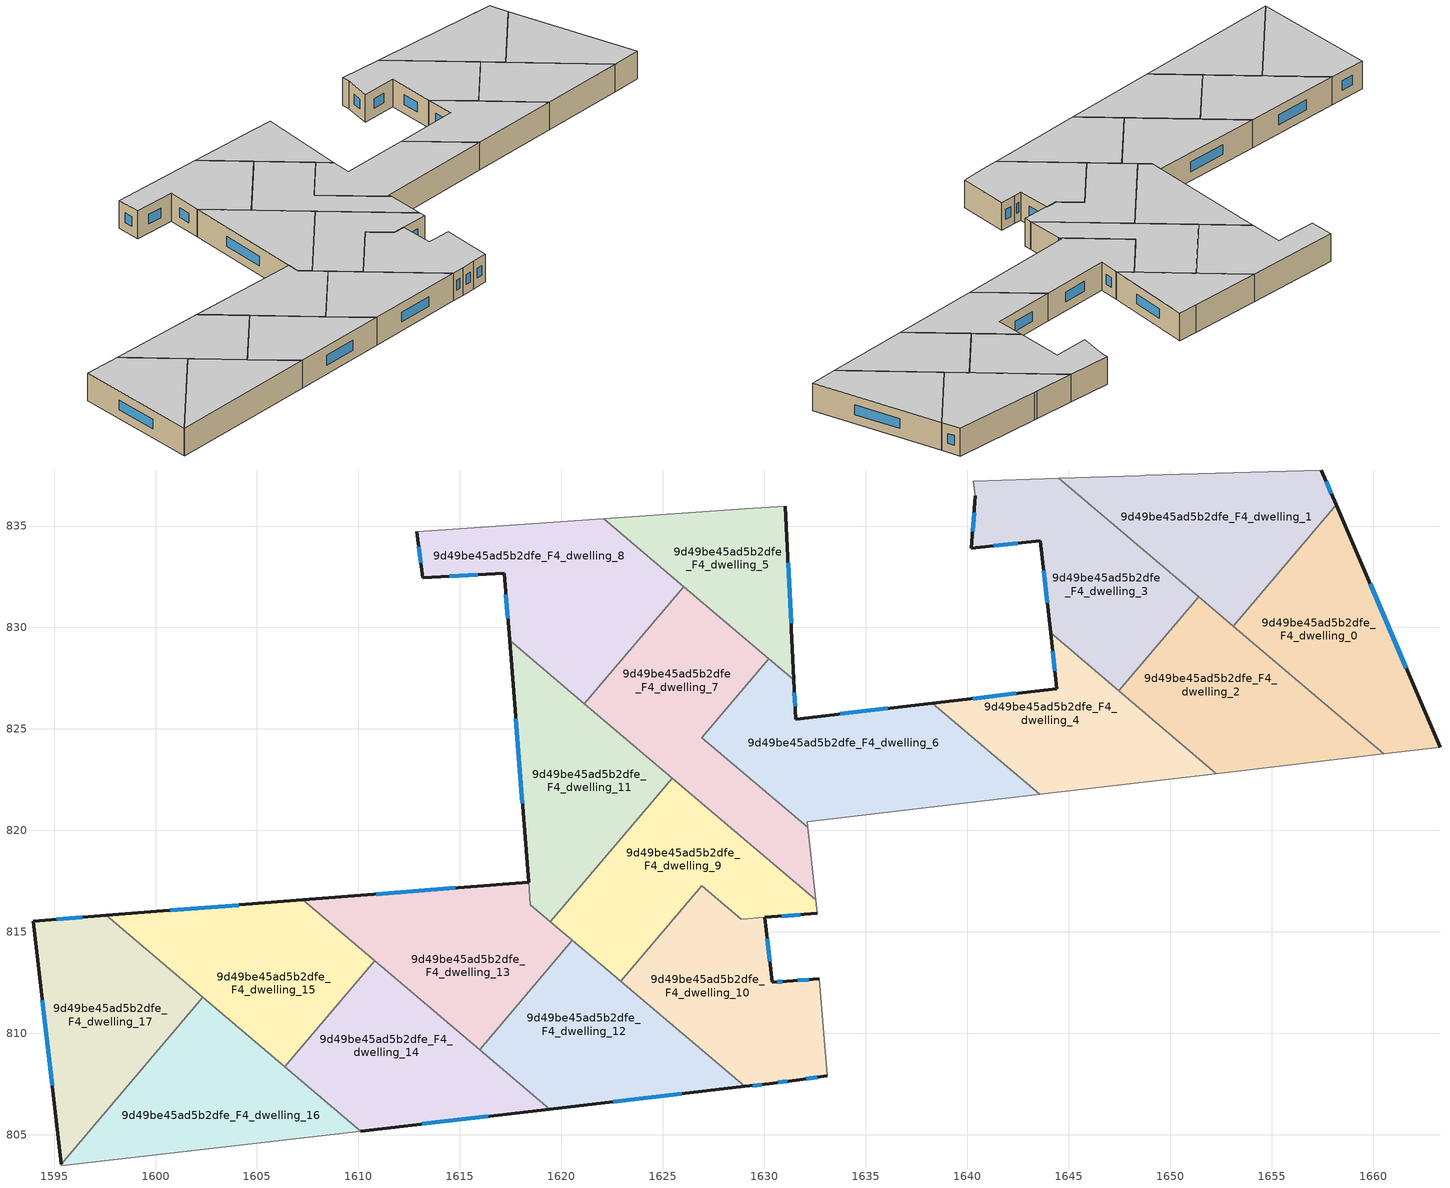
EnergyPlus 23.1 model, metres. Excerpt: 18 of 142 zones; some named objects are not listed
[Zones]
9d49be45ad5b2dfe_F4_dwelling_0
 floor to 9d49be45ad5b2dfe_F3_dwelling_0 (EU_floor_Construction): 1658.18,836.04 1663.29,824.1 1660.53,823.78 1653.11,830.06 z12
 wall outside (EU_wall_Construction): 1663.29,824.1 1658.18,836.04 z12:15
 wall to 9d49be45ad5b2dfe_F4_dwelling_1 (EU_wall_Construction): 1658.18,836.04 1653.11,830.06 z12:15
 wall adiabatic (EU_wall_Construction): 1660.53,823.78 1663.29,824.1 z12:15
 wall to 9d49be45ad5b2dfe_F4_dwelling_2 (EU_wall_Construction): 1653.11,830.06 1660.53,823.78 z12:15
 window (EU_Window_Construction): 1661.63,827.99 1659.84,832.16 z12.98:14.02
 ceiling to 9d49be45ad5b2dfe_F5_dwelling_0 (EU_floor_Construction): 1663.29,824.1 1658.18,836.04 1653.11,830.06 1660.53,823.78 z15
9d49be45ad5b2dfe_F4_dwelling_1
 floor to 9d49be45ad5b2dfe_F3_dwelling_1 (EU_floor_Construction): 1657.45,837.75 1658.18,836.04 1653.11,830.06 1644.51,837.35 1648.53,837.48 1648.76,837.49 z12
 wall outside (EU_wall_Construction): 1658.18,836.04 1657.45,837.75 z12:15
 wall adiabatic (EU_wall_Construction): 1657.45,837.75 1648.76,837.49 1648.53,837.48 1644.51,837.35 z12:15
 wall to 9d49be45ad5b2dfe_F4_dwelling_3 (EU_wall_Construction): 1644.51,837.35 1651.4,831.51 z12:15
 wall to 9d49be45ad5b2dfe_F4_dwelling_2 (EU_wall_Construction): 1651.4,831.51 1653.11,830.06 z12:15
 window (EU_Window_Construction): 1657.94,836.6 1657.69,837.2 z12.98:14.02
 ceiling to 9d49be45ad5b2dfe_F5_dwelling_1 (EU_floor_Construction): 1653.11,830.06 1658.18,836.04 1657.45,837.75 1648.76,837.49 1648.53,837.48 1644.51,837.35 z15
9d49be45ad5b2dfe_F4_dwelling_10
 floor to 9d49be45ad5b2dfe_F3_dwelling_10 (EU_floor_Construction): 1630.01,815.71 1630.39,812.51 1631.11,812.57 1632.71,812.69 1633.11,807.91 1631.56,807.7 1630.25,807.52 1629.05,807.38 1622.92,812.57 1626.91,817.28 1628.87,815.62 z12
 wall outside (EU_wall_Construction): 1632.71,812.69 1631.11,812.57 1630.39,812.51 1630.01,815.71 / 1629.05,807.38 1630.25,807.52 1631.56,807.7 1633.11,807.91 z12:15
 wall adiabatic (EU_wall_Construction): 1633.11,807.91 1632.71,812.69 z12:15
 wall to 9d49be45ad5b2dfe_F4_dwelling_9 (EU_wall_Construction): 1630.01,815.71 1628.87,815.62 / 1628.86,815.62 1626.91,817.28 1622.92,812.57 z12:15
 wall to 9d49be45ad5b2dfe_F4_dwelling_12 (EU_wall_Construction): 1622.92,812.57 1629.05,807.38 z12:15
 window (EU_Window_Construction): 1632.19,812.65 1631.63,812.61 / 1632.07,807.77 1632.61,807.84 / 1630.68,807.58 1631.14,807.64 / 1629.44,807.43 1629.86,807.48 / 1630.27,813.55 1630.14,814.67 / 1630.88,812.55 1630.63,812.53 z12.98:14.02
 ceiling to 9d49be45ad5b2dfe_F5_dwelling_10 (EU_floor_Construction): 1633.11,807.91 1632.71,812.69 1631.11,812.57 1630.39,812.51 1630.01,815.71 1628.87,815.62 1626.91,817.28 1622.92,812.57 1629.05,807.38 1630.25,807.52 1631.56,807.7 z15
9d49be45ad5b2dfe_F4_dwelling_11
 floor to 9d49be45ad5b2dfe_F3_dwelling_11 (EU_floor_Construction): 1625.46,822.58 1619.46,815.5 1618.47,816.34 1617.44,829.37 z12
 wall outside (EU_wall_Construction): 1617.44,829.37 1618.38,817.46 z12:15
 wall to 9d49be45ad5b2dfe_F4_dwelling_9 (EU_wall_Construction): 1619.46,815.5 1625.46,822.58 z12:15
 wall to 9d49be45ad5b2dfe_F4_dwelling_7 (EU_wall_Construction): 1625.46,822.58 1621.14,826.24 z12:15
 wall to 9d49be45ad5b2dfe_F4_dwelling_13 (EU_wall_Construction): 1618.38,817.45 1618.47,816.34 1619.46,815.5 z12:15
 wall to 9d49be45ad5b2dfe_F4_dwelling_8 (EU_wall_Construction): 1621.14,826.24 1617.44,829.37 z12:15
 window (EU_Window_Construction): 1617.75,825.5 1618.08,821.33 z12.98:14.02
 ceiling to 9d49be45ad5b2dfe_F5_dwelling_11 (EU_floor_Construction): 1619.46,815.5 1625.46,822.58 1617.44,829.37 1618.47,816.34 z15
9d49be45ad5b2dfe_F4_dwelling_12
 floor to 9d49be45ad5b2dfe_F3_dwelling_12 (EU_floor_Construction): 1629.05,807.38 1619.43,806.27 1615.97,809.2 1620.54,814.59 z12
 wall outside (EU_wall_Construction): 1619.43,806.27 1629.05,807.38 z12:15
 wall to 9d49be45ad5b2dfe_F4_dwelling_13 (EU_wall_Construction): 1620.54,814.59 1615.97,809.2 z12:15
 wall to 9d49be45ad5b2dfe_F4_dwelling_14 (EU_wall_Construction): 1615.97,809.2 1619.43,806.27 z12:15
 wall to 9d49be45ad5b2dfe_F4_dwelling_9 (EU_wall_Construction): 1622.92,812.57 1620.54,814.59 z12:15
 window (EU_Window_Construction): 1622.56,806.63 1625.92,807.02 z12.98:14.02
 ceiling to 9d49be45ad5b2dfe_F5_dwelling_12 (EU_floor_Construction): 1629.05,807.38 1620.54,814.59 1615.97,809.2 1619.43,806.27 z15
9d49be45ad5b2dfe_F4_dwelling_13
 floor to 9d49be45ad5b2dfe_F3_dwelling_13 (EU_floor_Construction): 1618.38,817.45 1618.47,816.34 1620.54,814.59 1615.97,809.2 1607.26,816.57 z12
 wall outside (EU_wall_Construction): 1618.38,817.45 1607.26,816.57 z12:15
 wall to 9d49be45ad5b2dfe_F4_dwelling_15 (EU_wall_Construction): 1607.26,816.57 1610.81,813.57 z12:15
 wall to 9d49be45ad5b2dfe_F4_dwelling_14 (EU_wall_Construction): 1610.81,813.57 1615.97,809.2 z12:15
 wall to 9d49be45ad5b2dfe_F4_dwelling_9 (EU_wall_Construction): 1620.54,814.59 1619.46,815.5 z12:15
 window (EU_Window_Construction): 1614.77,817.17 1610.88,816.86 z12.98:14.02
 ceiling to 9d49be45ad5b2dfe_F5_dwelling_13 (EU_floor_Construction): 1615.97,809.2 1620.54,814.59 1618.47,816.34 1618.38,817.45 1607.26,816.57 z15
9d49be45ad5b2dfe_F4_dwelling_14
 floor to 9d49be45ad5b2dfe_F3_dwelling_14 (EU_floor_Construction): 1619.43,806.27 1610.1,805.18 1606.38,808.34 1610.81,813.57 z12
 wall outside (EU_wall_Construction): 1610.1,805.18 1619.43,806.27 z12:15
 wall to 9d49be45ad5b2dfe_F4_dwelling_15 (EU_wall_Construction): 1610.81,813.57 1606.38,808.34 z12:15
 wall to 9d49be45ad5b2dfe_F4_dwelling_16 (EU_wall_Construction): 1606.38,808.34 1610.1,805.18 z12:15
 window (EU_Window_Construction): 1613.14,805.54 1616.4,805.91 z12.98:14.02
 ceiling to 9d49be45ad5b2dfe_F5_dwelling_14 (EU_floor_Construction): 1619.43,806.27 1610.81,813.57 1606.38,808.34 1610.1,805.18 z15
9d49be45ad5b2dfe_F4_dwelling_15
 floor to 9d49be45ad5b2dfe_F3_dwelling_15 (EU_floor_Construction): 1610.81,813.57 1606.38,808.34 1597.57,815.81 1607.26,816.57 z12
 wall outside (EU_wall_Construction): 1607.26,816.57 1597.57,815.81 z12:15
 wall to 9d49be45ad5b2dfe_F4_dwelling_17 (EU_wall_Construction): 1597.57,815.81 1602.33,811.77 z12:15
 wall to 9d49be45ad5b2dfe_F4_dwelling_16 (EU_wall_Construction): 1602.33,811.77 1606.37,808.34 z12:15
 window (EU_Window_Construction): 1604.11,816.32 1600.72,816.06 z12.98:14.02
 ceiling to 9d49be45ad5b2dfe_F5_dwelling_15 (EU_floor_Construction): 1606.38,808.34 1610.81,813.57 1607.26,816.57 1597.57,815.81 z15
9d49be45ad5b2dfe_F4_dwelling_16
 floor to 9d49be45ad5b2dfe_F3_dwelling_16 (EU_floor_Construction): 1610.1,805.18 1595.36,803.47 1595.35,803.54 1602.33,811.77 z12
 wall adiabatic (EU_wall_Construction): 1595.35,803.54 1595.36,803.47 1610.1,805.18 z12:15
 wall to 9d49be45ad5b2dfe_F4_dwelling_17 (EU_wall_Construction): 1602.33,811.77 1595.35,803.54 z12:15
 ceiling to 9d49be45ad5b2dfe_F5_dwelling_16 (EU_floor_Construction): 1610.1,805.18 1602.33,811.77 1595.35,803.54 1595.36,803.47 z15
9d49be45ad5b2dfe_F4_dwelling_17
 floor to 9d49be45ad5b2dfe_F3_dwelling_17 (EU_floor_Construction): 1602.33,811.77 1595.35,803.54 1593.96,815.52 1597.57,815.81 z12
 wall outside (EU_wall_Construction): 1597.57,815.81 1593.96,815.52 1595.35,803.54 z12:15
 window (EU_Window_Construction): 1594.42,811.63 1594.9,807.44 / 1596.4,815.72 1595.14,815.62 z12.98:14.02
 ceiling to 9d49be45ad5b2dfe_F5_dwelling_17 (EU_floor_Construction): 1595.35,803.54 1602.33,811.77 1597.57,815.81 1593.96,815.52 z15
9d49be45ad5b2dfe_F4_dwelling_2
 floor to 9d49be45ad5b2dfe_F3_dwelling_2 (EU_floor_Construction): 1660.53,823.78 1652.28,822.8 1647.47,826.88 1651.4,831.51 z12
 wall to 9d49be45ad5b2dfe_F4_dwelling_3 (EU_wall_Construction): 1651.4,831.51 1647.47,826.88 z12:15
 wall adiabatic (EU_wall_Construction): 1652.28,822.8 1660.53,823.78 z12:15
 wall to 9d49be45ad5b2dfe_F4_dwelling_4 (EU_wall_Construction): 1647.47,826.88 1652.28,822.8 z12:15
 ceiling to 9d49be45ad5b2dfe_F5_dwelling_2 (EU_floor_Construction): 1660.53,823.78 1651.4,831.51 1647.47,826.88 1652.28,822.8 z15
9d49be45ad5b2dfe_F4_dwelling_3
 floor to 9d49be45ad5b2dfe_F3_dwelling_3 (EU_floor_Construction): 1651.4,831.51 1647.47,826.88 1644.1,829.74 1643.6,834.28 1640.2,833.9 1640.4,836.48 1640.28,837.21 1644.51,837.35 z12
 wall outside (EU_wall_Construction): 1640.4,836.48 1640.2,833.9 1643.6,834.28 1644.1,829.74 z12:15
 wall adiabatic (EU_wall_Construction): 1644.51,837.35 1640.28,837.21 1640.4,836.48 z12:15
 wall to 9d49be45ad5b2dfe_F4_dwelling_4 (EU_wall_Construction): 1644.1,829.74 1647.47,826.88 z12:15
 window (EU_Window_Construction): 1643.76,832.8 1643.94,831.21 / 1641.31,834.02 1642.5,834.16 / 1640.34,835.64 1640.27,834.74 z12.98:14.02
 ceiling to 9d49be45ad5b2dfe_F5_dwelling_3 (EU_floor_Construction): 1647.47,826.88 1651.4,831.51 1644.51,837.35 1640.28,837.21 1640.4,836.48 1640.2,833.9 1643.6,834.28 1644.1,829.74 z15
9d49be45ad5b2dfe_F4_dwelling_4
 floor to 9d49be45ad5b2dfe_F3_dwelling_4 (EU_floor_Construction): 1652.28,822.8 1643.56,821.78 1638.26,826.27 1644.4,826.98 1644.1,829.74 z12
 wall outside (EU_wall_Construction): 1644.1,829.74 1644.4,826.98 1638.26,826.27 z12:15
 wall adiabatic (EU_wall_Construction): 1643.56,821.78 1652.28,822.8 z12:15
 wall to 9d49be45ad5b2dfe_F4_dwelling_6 (EU_wall_Construction): 1638.26,826.27 1643.56,821.78 z12:15
 window (EU_Window_Construction): 1642.41,826.75 1640.26,826.5 / 1644.2,828.84 1644.3,827.88 z12.98:14.02
 ceiling to 9d49be45ad5b2dfe_F5_dwelling_4 (EU_floor_Construction): 1652.28,822.8 1644.1,829.74 1644.4,826.98 1638.26,826.27 1643.56,821.78 z15
9d49be45ad5b2dfe_F4_dwelling_5
 floor to 9d49be45ad5b2dfe_F3_dwelling_5 (EU_floor_Construction): 1631.03,835.96 1631.45,827.43 1622.09,835.36 1629.06,835.84 z12
 wall outside (EU_wall_Construction): 1631.45,827.43 1631.03,835.96 z12:15
 wall adiabatic (EU_wall_Construction): 1631.03,835.96 1629.06,835.84 1622.09,835.36 z12:15
 wall to 9d49be45ad5b2dfe_F4_dwelling_7 (EU_wall_Construction): 1626.03,832.02 1630.22,828.47 z12:15
 wall to 9d49be45ad5b2dfe_F4_dwelling_6 (EU_wall_Construction): 1630.22,828.47 1631.45,827.43 z12:15
 wall to 9d49be45ad5b2dfe_F4_dwelling_8 (EU_wall_Construction): 1622.09,835.36 1626.03,832.02 z12:15
 window (EU_Window_Construction): 1631.31,830.2 1631.17,833.19 z12.98:14.02
 ceiling to 9d49be45ad5b2dfe_F5_dwelling_5 (EU_floor_Construction): 1631.45,827.43 1631.03,835.96 1629.06,835.84 1622.09,835.36 z15
9d49be45ad5b2dfe_F4_dwelling_6
 floor to 9d49be45ad5b2dfe_F3_dwelling_6 (EU_floor_Construction): 1638.26,826.27 1643.56,821.78 1632.12,820.43 1632.15,820.15 1626.92,824.58 1630.22,828.47 1631.45,827.43 1631.54,825.48 z12
 wall outside (EU_wall_Construction): 1638.26,826.27 1631.54,825.48 1631.45,827.43 z12:15
 wall to 9d49be45ad5b2dfe_F4_dwelling_7 (EU_wall_Construction): 1630.22,828.47 1626.92,824.58 1632.15,820.15 z12:15
 wall adiabatic (EU_wall_Construction): 1632.15,820.15 1632.12,820.43 1643.56,821.78 z12:15
 window (EU_Window_Construction): 1631.51,826.11 1631.48,826.79 / 1636.08,826.01 1633.73,825.74 z12.98:14.02
 ceiling to 9d49be45ad5b2dfe_F5_dwelling_6 (EU_floor_Construction): 1643.56,821.78 1638.26,826.27 1631.54,825.48 1631.45,827.43 1630.22,828.47 1626.92,824.58 1632.15,820.15 1632.12,820.43 z15
9d49be45ad5b2dfe_F4_dwelling_7
 floor to 9d49be45ad5b2dfe_F3_dwelling_7 (EU_floor_Construction): 1630.22,828.47 1626.92,824.58 1632.15,820.15 1632.53,816.58 1621.14,826.24 1626.03,832.02 z12
 wall adiabatic (EU_wall_Construction): 1632.53,816.58 1632.15,820.15 z12:15
 wall to 9d49be45ad5b2dfe_F4_dwelling_8 (EU_wall_Construction): 1626.03,832.02 1621.14,826.24 z12:15
 wall to 9d49be45ad5b2dfe_F4_dwelling_9 (EU_wall_Construction): 1625.46,822.58 1632.53,816.58 z12:15
 ceiling to 9d49be45ad5b2dfe_F5_dwelling_7 (EU_floor_Construction): 1632.53,816.58 1632.15,820.15 1626.92,824.58 1630.22,828.47 1626.03,832.02 1621.14,826.24 z15
9d49be45ad5b2dfe_F4_dwelling_8
 floor to 9d49be45ad5b2dfe_F3_dwelling_8 (EU_floor_Construction): 1626.03,832.02 1621.14,826.24 1617.44,829.37 1617.18,832.68 1613.16,832.44 1612.88,834.71 1622.09,835.36 z12
 wall outside (EU_wall_Construction): 1612.88,834.71 1613.16,832.44 1617.18,832.68 1617.44,829.37 z12:15
 wall adiabatic (EU_wall_Construction): 1622.09,835.36 1612.88,834.71 z12:15
 window (EU_Window_Construction): 1617.27,831.61 1617.36,830.45 / 1614.47,832.52 1615.88,832.6 / 1612.97,833.97 1613.07,833.18 z12.98:14.02
 ceiling to 9d49be45ad5b2dfe_F5_dwelling_8 (EU_floor_Construction): 1621.14,826.24 1626.03,832.02 1622.09,835.36 1612.88,834.71 1613.16,832.44 1617.18,832.68 1617.44,829.37 z15
9d49be45ad5b2dfe_F4_dwelling_9
 floor to 9d49be45ad5b2dfe_F3_dwelling_9 (EU_floor_Construction): 1632.53,816.58 1632.6,815.92 1628.87,815.62 1626.91,817.28 1622.92,812.57 1619.46,815.5 1625.46,822.58 z12
 wall outside (EU_wall_Construction): 1630.02,815.71 1632.6,815.92 z12:15
 wall adiabatic (EU_wall_Construction): 1632.6,815.92 1632.53,816.58 z12:15
 window (EU_Window_Construction): 1630.86,815.78 1631.76,815.85 z12.98:14.02
 ceiling to 9d49be45ad5b2dfe_F5_dwelling_9 (EU_floor_Construction): 1632.6,815.92 1632.53,816.58 1625.46,822.58 1619.46,815.5 1622.92,812.57 1626.91,817.28 1628.87,815.62 z15
[Building]
EU S2 Campaign: North Axis=0; Terrain=City; Solar Distribution=FullExterior
[Site:Location]
Bologna: Latitude=44.5; Longitude=11.25; Time Zone=1; Elevation=37
[SizingPeriod:WeatherFileDays]
AnnualSizingPeriod: Begin Month=1; Begin Day of Month=1; End Month=12; End Day of Month=31; Day of Week for Start Day=Monday; Use Weather File Daylight Saving Period=No; Use Weather File Rain and Snow Indicators=No
[MATERIAL]
EU_InternalMass_Material: Roughness=MediumRough; Thickness=0.1; Conductivity=1; Density=1800; Specific Heat=900; Thermal Absorptance=0.9; Solar Absorptance=0.7; Visible Absorptance=0.7
[MATERIAL:NOMASS] Roughness=MediumRough; Thermal Absorptance=0.9; Solar Absorptance=0.7; Visible Absorptance=0.7
Name | Thermal Resistance
EU_wall_NoMass | 0.905828
EU_floor_NoMass | 0.67114
[WINDOWMATERIAL:SIMPLEGLAZINGSYSTEM]
EU_Window_SimpleGlazing: UFactor=4.52486; Solar Heat Gain Coefficient=0.85; Visible Transmittance=0.85
[CONSTRUCTION]
EU_wall_Construction: EU_wall_NoMass
EU_floor_Construction: EU_floor_NoMass
EU_Window_Construction: EU_Window_SimpleGlazing
EU_InternalMass_Construction: EU_InternalMass_Material
[ZONE] Type=1; Multiplier=1; Ceiling Height=autocalculate; Floor Area=autocalculate; Part of Total Floor Area=Yes
Name | Volume
9d49be45ad5b2dfe_F4_dwelling_0 | 166.42
9d49be45ad5b2dfe_F4_dwelling_1 | 166.406
9d49be45ad5b2dfe_F4_dwelling_10 | 168.581
9d49be45ad5b2dfe_F4_dwelling_11 | 164.245
9d49be45ad5b2dfe_F4_dwelling_12 | 166.401
9d49be45ad5b2dfe_F4_dwelling_13 | 168.286
9d49be45ad5b2dfe_F4_dwelling_14 | 166.407
9d49be45ad5b2dfe_F4_dwelling_15 | 166.425
9d49be45ad5b2dfe_F4_dwelling_16; 9d49be45ad5b2dfe_F4_dwelling_17 | 166.411
9d49be45ad5b2dfe_F4_dwelling_2 | 166.408
9d49be45ad5b2dfe_F4_dwelling_3 | 166.436
9d49be45ad5b2dfe_F4_dwelling_4 | 144.458
9d49be45ad5b2dfe_F4_dwelling_5 | 115.017
9d49be45ad5b2dfe_F4_dwelling_6 | 203.076
9d49be45ad5b2dfe_F4_dwelling_7 | 185.073
9d49be45ad5b2dfe_F4_dwelling_8 | 185.024
9d49be45ad5b2dfe_F4_dwelling_9 | 164.002
[INTERNALMASS] Construction=EU_InternalMass_Construction
Name | Zone or ZoneList | Surface Area
9d49be45ad5b2dfe_F4_dwelling_0_EU_InternalMass | 9d49be45ad5b2dfe_F4_dwelling_0 | 55.4743
9d49be45ad5b2dfe_F4_dwelling_1_EU_InternalMass | 9d49be45ad5b2dfe_F4_dwelling_1 | 55.4686
9d49be45ad5b2dfe_F4_dwelling_2_EU_InternalMass | 9d49be45ad5b2dfe_F4_dwelling_2 | 55.4699
9d49be45ad5b2dfe_F4_dwelling_3_EU_InternalMass | 9d49be45ad5b2dfe_F4_dwelling_3 | 55.4782
9d49be45ad5b2dfe_F4_dwelling_4_EU_InternalMass | 9d49be45ad5b2dfe_F4_dwelling_4 | 48.1524
9d49be45ad5b2dfe_F4_dwelling_5_EU_InternalMass | 9d49be45ad5b2dfe_F4_dwelling_5 | 38.3375
9d49be45ad5b2dfe_F4_dwelling_6_EU_InternalMass | 9d49be45ad5b2dfe_F4_dwelling_6 | 67.6956
9d49be45ad5b2dfe_F4_dwelling_7_EU_InternalMass | 9d49be45ad5b2dfe_F4_dwelling_7 | 61.6908
9d49be45ad5b2dfe_F4_dwelling_8_EU_InternalMass | 9d49be45ad5b2dfe_F4_dwelling_8 | 61.6752
9d49be45ad5b2dfe_F4_dwelling_9_EU_InternalMass | 9d49be45ad5b2dfe_F4_dwelling_9 | 54.6684
9d49be45ad5b2dfe_F4_dwelling_10_EU_InternalMass | 9d49be45ad5b2dfe_F4_dwelling_10 | 56.195
9d49be45ad5b2dfe_F4_dwelling_11_EU_InternalMass | 9d49be45ad5b2dfe_F4_dwelling_11 | 54.7399
9d49be45ad5b2dfe_F4_dwelling_12_EU_InternalMass | 9d49be45ad5b2dfe_F4_dwelling_12 | 55.4696
9d49be45ad5b2dfe_F4_dwelling_13_EU_InternalMass | 9d49be45ad5b2dfe_F4_dwelling_13 | 56.0965
9d49be45ad5b2dfe_F4_dwelling_14_EU_InternalMass | 9d49be45ad5b2dfe_F4_dwelling_14 | 55.4686
9d49be45ad5b2dfe_F4_dwelling_15_EU_InternalMass | 9d49be45ad5b2dfe_F4_dwelling_15 | 55.4745
9d49be45ad5b2dfe_F4_dwelling_16_EU_InternalMass | 9d49be45ad5b2dfe_F4_dwelling_16 | 55.4749
9d49be45ad5b2dfe_F4_dwelling_17_EU_InternalMass | 9d49be45ad5b2dfe_F4_dwelling_17 | 55.4727
[OTHEREQUIPMENT] Fuel Type=Electricity; Design Level Calculation Method=Watts/Area; Power per Zone Floor Area=1; Fraction Latent=0; Fraction Radiant=0; Fraction Lost=0; Carbon Dioxide Generation Rate=0; EndUse Subcategory=EU_Step8_InternalGains
Name | Zone or ZoneList or Space or SpaceList | Schedule
EU_Step8_InternalGain_9d49be45ad5b2dfe_F4_dwelling_0_f000 | 9d49be45ad5b2dfe_F4_dwelling_0 | EU_Step8_GainSchedule_9d49be45ad5b2dfe_F4_dwelling_0_f000
EU_Step8_InternalGain_9d49be45ad5b2dfe_F4_dwelling_1_f000 | 9d49be45ad5b2dfe_F4_dwelling_1 | EU_Step8_GainSchedule_9d49be45ad5b2dfe_F4_dwelling_1_f000
EU_Step8_InternalGain_9d49be45ad5b2dfe_F4_dwelling_2_f000 | 9d49be45ad5b2dfe_F4_dwelling_2 | EU_Step8_GainSchedule_9d49be45ad5b2dfe_F4_dwelling_2_f000
EU_Step8_InternalGain_9d49be45ad5b2dfe_F4_dwelling_3_f000 | 9d49be45ad5b2dfe_F4_dwelling_3 | EU_Step8_GainSchedule_9d49be45ad5b2dfe_F4_dwelling_3_f000
EU_Step8_InternalGain_9d49be45ad5b2dfe_F4_dwelling_4_f000 | 9d49be45ad5b2dfe_F4_dwelling_4 | EU_Step8_GainSchedule_9d49be45ad5b2dfe_F4_dwelling_4_f000
EU_Step8_InternalGain_9d49be45ad5b2dfe_F4_dwelling_5_f000 | 9d49be45ad5b2dfe_F4_dwelling_5 | EU_Step8_GainSchedule_9d49be45ad5b2dfe_F4_dwelling_5_f000
EU_Step8_InternalGain_9d49be45ad5b2dfe_F4_dwelling_6_f000 | 9d49be45ad5b2dfe_F4_dwelling_6 | EU_Step8_GainSchedule_9d49be45ad5b2dfe_F4_dwelling_6_f000
EU_Step8_InternalGain_9d49be45ad5b2dfe_F4_dwelling_7_f000 | 9d49be45ad5b2dfe_F4_dwelling_7 | EU_Step8_GainSchedule_9d49be45ad5b2dfe_F4_dwelling_7_f000
EU_Step8_InternalGain_9d49be45ad5b2dfe_F4_dwelling_8_f000 | 9d49be45ad5b2dfe_F4_dwelling_8 | EU_Step8_GainSchedule_9d49be45ad5b2dfe_F4_dwelling_8_f000
EU_Step8_InternalGain_9d49be45ad5b2dfe_F4_dwelling_9_f000 | 9d49be45ad5b2dfe_F4_dwelling_9 | EU_Step8_GainSchedule_9d49be45ad5b2dfe_F4_dwelling_9_f000
EU_Step8_InternalGain_9d49be45ad5b2dfe_F4_dwelling_10_f000 | 9d49be45ad5b2dfe_F4_dwelling_10 | EU_Step8_GainSchedule_9d49be45ad5b2dfe_F4_dwelling_10_f000
EU_Step8_InternalGain_9d49be45ad5b2dfe_F4_dwelling_11_f000 | 9d49be45ad5b2dfe_F4_dwelling_11 | EU_Step8_GainSchedule_9d49be45ad5b2dfe_F4_dwelling_11_f000
EU_Step8_InternalGain_9d49be45ad5b2dfe_F4_dwelling_12_f000 | 9d49be45ad5b2dfe_F4_dwelling_12 | EU_Step8_GainSchedule_9d49be45ad5b2dfe_F4_dwelling_12_f000
EU_Step8_InternalGain_9d49be45ad5b2dfe_F4_dwelling_13_f000 | 9d49be45ad5b2dfe_F4_dwelling_13 | EU_Step8_GainSchedule_9d49be45ad5b2dfe_F4_dwelling_13_f000
EU_Step8_InternalGain_9d49be45ad5b2dfe_F4_dwelling_14_f000 | 9d49be45ad5b2dfe_F4_dwelling_14 | EU_Step8_GainSchedule_9d49be45ad5b2dfe_F4_dwelling_14_f000
EU_Step8_InternalGain_9d49be45ad5b2dfe_F4_dwelling_15_f000 | 9d49be45ad5b2dfe_F4_dwelling_15 | EU_Step8_GainSchedule_9d49be45ad5b2dfe_F4_dwelling_15_f000
EU_Step8_InternalGain_9d49be45ad5b2dfe_F4_dwelling_16_f000 | 9d49be45ad5b2dfe_F4_dwelling_16 | EU_Step8_GainSchedule_9d49be45ad5b2dfe_F4_dwelling_16_f000
EU_Step8_InternalGain_9d49be45ad5b2dfe_F4_dwelling_17_f000 | 9d49be45ad5b2dfe_F4_dwelling_17 | EU_Step8_GainSchedule_9d49be45ad5b2dfe_F4_dwelling_17_f000
[ZONEVENTILATION:DESIGNFLOWRATE] Schedule=EU_AlwaysOn; Design Flow Rate Calculation Method=AirChanges/Hour; Air Changes per Hour=0.73129; Ventilation Type=Natural; Fan Pressure Rise=0; Fan Total Efficiency=1; Constant Term Coefficient=1; Temperature Term Coefficient=0; Velocity Term Coefficient=0; Velocity Squared Term Coefficient=0; Minimum Indoor Temperature=-100; Maximum Indoor Temperature=100; Delta Temperature=-100; Minimum Outdoor Temperature=-100; Maximum Outdoor Temperature=100; Maximum Wind Speed=40
Name | Zone or ZoneList or Space or SpaceList
EU_ConstantAir_9d49be45ad5b2dfe_F4_dwelling_0 | 9d49be45ad5b2dfe_F4_dwelling_0
EU_ConstantAir_9d49be45ad5b2dfe_F4_dwelling_1 | 9d49be45ad5b2dfe_F4_dwelling_1
EU_ConstantAir_9d49be45ad5b2dfe_F4_dwelling_2 | 9d49be45ad5b2dfe_F4_dwelling_2
EU_ConstantAir_9d49be45ad5b2dfe_F4_dwelling_3 | 9d49be45ad5b2dfe_F4_dwelling_3
EU_ConstantAir_9d49be45ad5b2dfe_F4_dwelling_4 | 9d49be45ad5b2dfe_F4_dwelling_4
EU_ConstantAir_9d49be45ad5b2dfe_F4_dwelling_5 | 9d49be45ad5b2dfe_F4_dwelling_5
EU_ConstantAir_9d49be45ad5b2dfe_F4_dwelling_6 | 9d49be45ad5b2dfe_F4_dwelling_6
EU_ConstantAir_9d49be45ad5b2dfe_F4_dwelling_7 | 9d49be45ad5b2dfe_F4_dwelling_7
EU_ConstantAir_9d49be45ad5b2dfe_F4_dwelling_8 | 9d49be45ad5b2dfe_F4_dwelling_8
EU_ConstantAir_9d49be45ad5b2dfe_F4_dwelling_9 | 9d49be45ad5b2dfe_F4_dwelling_9
EU_ConstantAir_9d49be45ad5b2dfe_F4_dwelling_10 | 9d49be45ad5b2dfe_F4_dwelling_10
EU_ConstantAir_9d49be45ad5b2dfe_F4_dwelling_11 | 9d49be45ad5b2dfe_F4_dwelling_11
EU_ConstantAir_9d49be45ad5b2dfe_F4_dwelling_12 | 9d49be45ad5b2dfe_F4_dwelling_12
EU_ConstantAir_9d49be45ad5b2dfe_F4_dwelling_13 | 9d49be45ad5b2dfe_F4_dwelling_13
EU_ConstantAir_9d49be45ad5b2dfe_F4_dwelling_14 | 9d49be45ad5b2dfe_F4_dwelling_14
EU_ConstantAir_9d49be45ad5b2dfe_F4_dwelling_15 | 9d49be45ad5b2dfe_F4_dwelling_15
EU_ConstantAir_9d49be45ad5b2dfe_F4_dwelling_16 | 9d49be45ad5b2dfe_F4_dwelling_16
EU_ConstantAir_9d49be45ad5b2dfe_F4_dwelling_17 | 9d49be45ad5b2dfe_F4_dwelling_17
[HVACTEMPLATE:ZONE:IDEALLOADSAIRSYSTEM] System Availability Schedule=EU_AlwaysOn; Maximum Heating Supply Air Temperature=50; Minimum Cooling Supply Air Temperature=13; Maximum Heating Supply Air Humidity Ratio=0.0156; Minimum Cooling Supply Air Humidity Ratio=0.0077; Heating Limit=NoLimit; Cooling Limit=NoLimit; Heating Availability Schedule=EU_AlwaysOn; Cooling Availability Schedule=EU_CoolingOff; Dehumidification Control Type=ConstantSensibleHeatRatio; Cooling Sensible Heat Ratio=0.7; Dehumidification Setpoint=60; Humidification Control Type=None; Humidification Setpoint=30; Outdoor Air Method=None; Outdoor Air Flow Rate per Person=0.00944; Outdoor Air Flow Rate per Zone Floor Area=0; Outdoor Air Flow Rate per Zone=0; Demand Controlled Ventilation Type=None; Outdoor Air Economizer Type=NoEconomizer; Heat Recovery Type=None; Sensible Heat Recovery Effectiveness=0.7; Latent Heat Recovery Effectiveness=0.65
Name | Template Thermostat
9d49be45ad5b2dfe_F4_dwelling_0 | EU_HeatOnly_9d49be45ad5b2dfe_F4_dwelling_0
9d49be45ad5b2dfe_F4_dwelling_1 | EU_HeatOnly_9d49be45ad5b2dfe_F4_dwelling_1
9d49be45ad5b2dfe_F4_dwelling_2 | EU_HeatOnly_9d49be45ad5b2dfe_F4_dwelling_2
9d49be45ad5b2dfe_F4_dwelling_3 | EU_HeatOnly_9d49be45ad5b2dfe_F4_dwelling_3
9d49be45ad5b2dfe_F4_dwelling_4 | EU_HeatOnly_9d49be45ad5b2dfe_F4_dwelling_4
9d49be45ad5b2dfe_F4_dwelling_5 | EU_HeatOnly_9d49be45ad5b2dfe_F4_dwelling_5
9d49be45ad5b2dfe_F4_dwelling_6 | EU_HeatOnly_9d49be45ad5b2dfe_F4_dwelling_6
9d49be45ad5b2dfe_F4_dwelling_7 | EU_HeatOnly_9d49be45ad5b2dfe_F4_dwelling_7
9d49be45ad5b2dfe_F4_dwelling_8 | EU_HeatOnly_9d49be45ad5b2dfe_F4_dwelling_8
9d49be45ad5b2dfe_F4_dwelling_9 | EU_HeatOnly_9d49be45ad5b2dfe_F4_dwelling_9
9d49be45ad5b2dfe_F4_dwelling_10 | EU_HeatOnly_9d49be45ad5b2dfe_F4_dwelling_10
9d49be45ad5b2dfe_F4_dwelling_11 | EU_HeatOnly_9d49be45ad5b2dfe_F4_dwelling_11
9d49be45ad5b2dfe_F4_dwelling_12 | EU_HeatOnly_9d49be45ad5b2dfe_F4_dwelling_12
9d49be45ad5b2dfe_F4_dwelling_13 | EU_HeatOnly_9d49be45ad5b2dfe_F4_dwelling_13
9d49be45ad5b2dfe_F4_dwelling_14 | EU_HeatOnly_9d49be45ad5b2dfe_F4_dwelling_14
9d49be45ad5b2dfe_F4_dwelling_15 | EU_HeatOnly_9d49be45ad5b2dfe_F4_dwelling_15
9d49be45ad5b2dfe_F4_dwelling_16 | EU_HeatOnly_9d49be45ad5b2dfe_F4_dwelling_16
9d49be45ad5b2dfe_F4_dwelling_17 | EU_HeatOnly_9d49be45ad5b2dfe_F4_dwelling_17
[SIZING:ZONE] Zone Cooling Design Supply Air Temperature Input Method=SupplyAirTemperature; Zone Cooling Design Supply Air Temperature=13; Zone Heating Design Supply Air Temperature Input Method=SupplyAirTemperature; Zone Heating Design Supply Air Temperature=50; Zone Cooling Design Supply Air Humidity Ratio=0.008; Zone Heating Design Supply Air Humidity Ratio=0.008; Cooling Design Air Flow Method=DesignDay; Cooling Design Air Flow Rate=0; Cooling Minimum Air Flow per Zone Floor Area=0.000762; Cooling Minimum Air Flow=0; Cooling Minimum Air Flow Fraction=0.2; Heating Design Air Flow Method=DesignDay; Heating Design Air Flow Rate=0; Heating Maximum Air Flow per Zone Floor Area=0.002032; Heating Maximum Air Flow=0.141576; Heating Maximum Air Flow Fraction=0.3; Account for Dedicated Outdoor Air System=No; Dedicated Outdoor Air System Control Strategy=NeutralSupplyAir; Dedicated Outdoor Air Low Setpoint Temperature for Design=autosize; Dedicated Outdoor Air High Setpoint Temperature for Design=autosize; Zone Load Sizing Method=Sensible Load Only No Latent Load; Zone Latent Cooling Design Supply Air Humidity Ratio Input Method=HumidityRatioDifference; Zone Cooling Design Supply Air Humidity Ratio Difference=0.005; Zone Latent Heating Design Supply Air Humidity Ratio Input Method=HumidityRatioDifference; Zone Humidification Design Supply Air Humidity Ratio Difference=0.005
9d49be45ad5b2dfe_F4_dwelling_0; 9d49be45ad5b2dfe_F4_dwelling_1; 9d49be45ad5b2dfe_F4_dwelling_2; 9d49be45ad5b2dfe_F4_dwelling_3; 9d49be45ad5b2dfe_F4_dwelling_4; 9d49be45ad5b2dfe_F4_dwelling_5; 9d49be45ad5b2dfe_F4_dwelling_6; 9d49be45ad5b2dfe_F4_dwelling_7; 9d49be45ad5b2dfe_F4_dwelling_8; 9d49be45ad5b2dfe_F4_dwelling_9; 9d49be45ad5b2dfe_F4_dwelling_10; 9d49be45ad5b2dfe_F4_dwelling_11; 9d49be45ad5b2dfe_F4_dwelling_12; 9d49be45ad5b2dfe_F4_dwelling_13; 9d49be45ad5b2dfe_F4_dwelling_14; 9d49be45ad5b2dfe_F4_dwelling_15; 9d49be45ad5b2dfe_F4_dwelling_16; 9d49be45ad5b2dfe_F4_dwelling_17
[SCHEDULE:CONSTANT]
Name | Hourly Value
EU_AlwaysOn | 1
EU_CoolingOff | 0
[SCHEDULE:FILE] Column Number=1; Rows to Skip at Top=0; Number of Hours of Data=8760; Column Separator=Comma; Interpolate to Timestep=No; Minutes per Item=60; Adjust Schedule for Daylight Savings=Yes
Name | File
EU_Step8_GainSchedule_9d49be45ad5b2dfe_F4_dwelling_0_f000 | ../../schedules/9d49be45ad5b2dfe/9d49be45ad5b2dfe_F4_dwelling_0_f000_gain.csv
EU_Step8_GainSchedule_9d49be45ad5b2dfe_F4_dwelling_1_f000 | ../../schedules/9d49be45ad5b2dfe/9d49be45ad5b2dfe_F4_dwelling_1_f000_gain.csv
EU_Step8_GainSchedule_9d49be45ad5b2dfe_F4_dwelling_2_f000 | ../../schedules/9d49be45ad5b2dfe/9d49be45ad5b2dfe_F4_dwelling_2_f000_gain.csv
EU_Step8_GainSchedule_9d49be45ad5b2dfe_F4_dwelling_3_f000 | ../../schedules/9d49be45ad5b2dfe/9d49be45ad5b2dfe_F4_dwelling_3_f000_gain.csv
EU_Step8_GainSchedule_9d49be45ad5b2dfe_F4_dwelling_4_f000 | ../../schedules/9d49be45ad5b2dfe/9d49be45ad5b2dfe_F4_dwelling_4_f000_gain.csv
EU_Step8_GainSchedule_9d49be45ad5b2dfe_F4_dwelling_5_f000 | ../../schedules/9d49be45ad5b2dfe/9d49be45ad5b2dfe_F4_dwelling_5_f000_gain.csv
EU_Step8_GainSchedule_9d49be45ad5b2dfe_F4_dwelling_6_f000 | ../../schedules/9d49be45ad5b2dfe/9d49be45ad5b2dfe_F4_dwelling_6_f000_gain.csv
EU_Step8_GainSchedule_9d49be45ad5b2dfe_F4_dwelling_7_f000 | ../../schedules/9d49be45ad5b2dfe/9d49be45ad5b2dfe_F4_dwelling_7_f000_gain.csv
EU_Step8_GainSchedule_9d49be45ad5b2dfe_F4_dwelling_8_f000 | ../../schedules/9d49be45ad5b2dfe/9d49be45ad5b2dfe_F4_dwelling_8_f000_gain.csv
EU_Step8_GainSchedule_9d49be45ad5b2dfe_F4_dwelling_9_f000 | ../../schedules/9d49be45ad5b2dfe/9d49be45ad5b2dfe_F4_dwelling_9_f000_gain.csv
EU_Step8_GainSchedule_9d49be45ad5b2dfe_F4_dwelling_10_f000 | ../../schedules/9d49be45ad5b2dfe/9d49be45ad5b2dfe_F4_dwelling_10_f000_gain.csv
EU_Step8_GainSchedule_9d49be45ad5b2dfe_F4_dwelling_11_f000 | ../../schedules/9d49be45ad5b2dfe/9d49be45ad5b2dfe_F4_dwelling_11_f000_gain.csv
EU_Step8_GainSchedule_9d49be45ad5b2dfe_F4_dwelling_12_f000 | ../../schedules/9d49be45ad5b2dfe/9d49be45ad5b2dfe_F4_dwelling_12_f000_gain.csv
EU_Step8_GainSchedule_9d49be45ad5b2dfe_F4_dwelling_13_f000 | ../../schedules/9d49be45ad5b2dfe/9d49be45ad5b2dfe_F4_dwelling_13_f000_gain.csv
EU_Step8_GainSchedule_9d49be45ad5b2dfe_F4_dwelling_14_f000 | ../../schedules/9d49be45ad5b2dfe/9d49be45ad5b2dfe_F4_dwelling_14_f000_gain.csv
EU_Step8_GainSchedule_9d49be45ad5b2dfe_F4_dwelling_15_f000 | ../../schedules/9d49be45ad5b2dfe/9d49be45ad5b2dfe_F4_dwelling_15_f000_gain.csv
EU_Step8_GainSchedule_9d49be45ad5b2dfe_F4_dwelling_16_f000 | ../../schedules/9d49be45ad5b2dfe/9d49be45ad5b2dfe_F4_dwelling_16_f000_gain.csv
EU_Step8_GainSchedule_9d49be45ad5b2dfe_F4_dwelling_17_f000 | ../../schedules/9d49be45ad5b2dfe/9d49be45ad5b2dfe_F4_dwelling_17_f000_gain.csv
